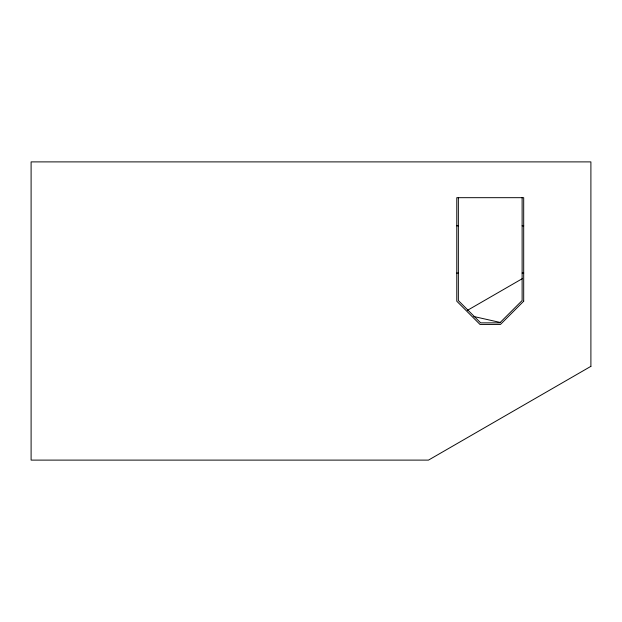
<?xml version="1.0" encoding="UTF-8"?>
<svg xmlns="http://www.w3.org/2000/svg" width="622" height="622" viewBox="0 0 622 622"><rect width="100%" height="100%" fill="white"/><g stroke="black" fill="none" stroke-linecap="round" stroke-linejoin="round"><path stroke-width="0.93" d="M467.379 310.378L522.527 278.539M456.773 225.825L458.352 225.825M522.122 225.825L523.693 225.825M456.773 273.058L458.352 273.058M522.122 273.058L523.693 273.058M473.816 316.52L500.29 322.468M522.122 197.679L522.122 300.55L499.816 322.857L480.651 322.857L458.352 300.55L458.352 197.679M523.693 301.203L500.469 324.435L479.997 324.435L456.773 301.203L456.773 197.679L523.693 197.679L523.693 301.203M590.9 366.335L428.48 460.109L31.1 460.109L31.1 161.891L590.9 161.891L590.9 366.335"/></g></svg>
